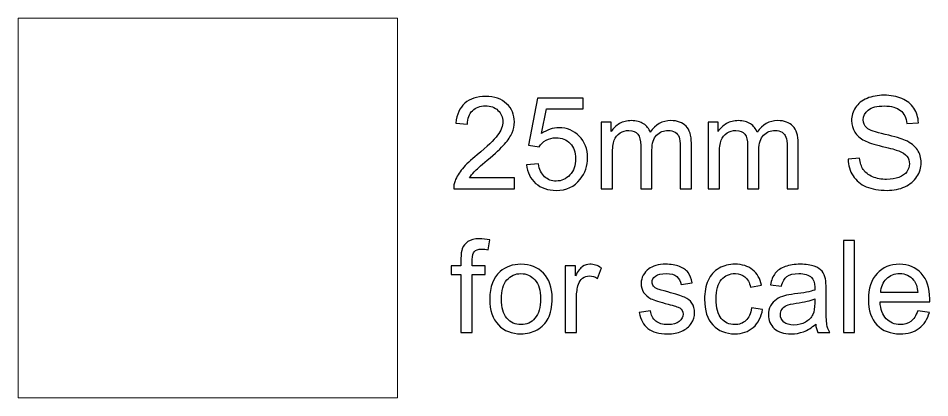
# Model space of a CAD drawing. Header units: centimetres. Extents: x -14.6 to 14.5, y -9.5 to 9.6.
# Drawn here: x -13.51 to -7.5, y 6.94 to 9.44 of the extents above; entities that cross this region are included whole.
import ezdxf

# ---------------------------------------------------------------- set-up
doc = ezdxf.new("R2010")
doc.units = ezdxf.units.CM
doc.header["$MEASUREMENT"] = 0
doc.layers.add('Layer 1', color=7, linetype='Continuous')

msp = doc.modelspace()

# ---------------------------------------------------------------- linework, layer by layer
at = {"layer": 'Layer 1', "color": 250, "lineweight": 20}
msp.add_lwpolyline([(-13.50825, 6.94379), (-11.00825, 6.94379), (-11.00825, 9.44379), (-13.50825, 9.44379), (-13.50825, 6.94379)], close=True, dxfattribs=at)
at = {"layer": 'Layer 1', "color": 250}
for points, knots in [([(-10.23586, 8.39178), (-10.23586, 8.39178), (-10.23586, 8.32024), (-10.23586, 8.32024), (-10.23586, 8.32024), (-10.23586, 8.32024), (-10.63648, 8.32024), (-10.63648, 8.32024), (-10.63648, 8.32024), (-10.63704, 8.33816), (-10.63422, 8.35538), (-10.62787, 8.37189), (-10.62787, 8.37189), (-10.61771, 8.39926), (-10.60134, 8.42607), (-10.5789, 8.4526), (-10.5789, 8.4526), (-10.55633, 8.47899), (-10.52387, 8.50961), (-10.48154, 8.54433), (-10.48154, 8.54433), (-10.41564, 8.59837), (-10.37105, 8.64113), (-10.3479, 8.67274), (-10.3479, 8.67274), (-10.32476, 8.7042), (-10.31319, 8.73412), (-10.31319, 8.7622), (-10.31319, 8.7622), (-10.31319, 8.79169), (-10.32377, 8.81653), (-10.3448, 8.83685), (-10.3448, 8.83685), (-10.36597, 8.85703), (-10.39348, 8.86719), (-10.42735, 8.86719), (-10.42735, 8.86719), (-10.46319, 8.86719), (-10.49184, 8.85646), (-10.51329, 8.83487), (-10.51329, 8.83487), (-10.53488, 8.81343), (-10.54574, 8.78365), (-10.54603, 8.74569), (-10.54603, 8.74569), (-10.54603, 8.74569), (-10.62251, 8.75345), (-10.62251, 8.75345), (-10.62251, 8.75345), (-10.61729, 8.8106), (-10.59753, 8.85407), (-10.56338, 8.88398), (-10.56338, 8.88398), (-10.52923, 8.9139), (-10.48323, 8.92885), (-10.42566, 8.92885), (-10.42566, 8.92885), (-10.36752, 8.92885), (-10.32152, 8.91263), (-10.28765, 8.88045), (-10.28765, 8.88045), (-10.25364, 8.84814), (-10.23671, 8.8082), (-10.23671, 8.76051), (-10.23671, 8.76051), (-10.23671, 8.73624), (-10.24165, 8.71239), (-10.25167, 8.68896), (-10.25167, 8.68896), (-10.26154, 8.66554), (-10.27805, 8.64085), (-10.30106, 8.61502), (-10.30106, 8.61502), (-10.32406, 8.58906), (-10.3623, 8.5535), (-10.41578, 8.50834), (-10.41578, 8.50834), (-10.46037, 8.47081), (-10.48902, 8.44541), (-10.50172, 8.432), (-10.50172, 8.432), (-10.51442, 8.41874), (-10.52486, 8.40533), (-10.53318, 8.39178), (-10.53318, 8.39178), (-10.53318, 8.39178), (-10.23586, 8.39178), (-10.23586, 8.39178)], [0, 0, 0, 0, 0.0434783, 0.0434783, 0.0434783, 0.0434783, 0.0869565, 0.0869565, 0.0869565, 0.0869565, 0.1304348, 0.1304348, 0.1304348, 0.1304348, 0.173913, 0.173913, 0.173913, 0.173913, 0.2173913, 0.2173913, 0.2173913, 0.2173913, 0.2608696, 0.2608696, 0.2608696, 0.2608696, 0.3043478, 0.3043478, 0.3043478, 0.3043478, 0.3478261, 0.3478261, 0.3478261, 0.3478261, 0.3913043, 0.3913043, 0.3913043, 0.3913043, 0.4347826, 0.4347826, 0.4347826, 0.4347826, 0.4782609, 0.4782609, 0.4782609, 0.4782609, 0.5217391, 0.5217391, 0.5217391, 0.5217391, 0.5652174, 0.5652174, 0.5652174, 0.5652174, 0.6086957, 0.6086957, 0.6086957, 0.6086957, 0.6521739, 0.6521739, 0.6521739, 0.6521739, 0.6956522, 0.6956522, 0.6956522, 0.6956522, 0.7391304, 0.7391304, 0.7391304, 0.7391304, 0.7826087, 0.7826087, 0.7826087, 0.7826087, 0.826087, 0.826087, 0.826087, 0.826087, 0.8695652, 0.8695652, 0.8695652, 0.8695652, 0.9130435, 0.9130435, 0.9130435, 0.9130435, 1, 1, 1, 1]), ([(-10.15613, 8.47899), (-10.15613, 8.47899), (-10.07796, 8.48562), (-10.07796, 8.48562), (-10.07796, 8.48562), (-10.07217, 8.44752), (-10.05877, 8.41902), (-10.03774, 8.39983), (-10.03774, 8.39983), (-10.01657, 8.38064), (-9.99117, 8.37104), (-9.9614, 8.37104), (-9.9614, 8.37104), (-9.92556, 8.37104), (-9.89522, 8.38459), (-9.87052, 8.41154), (-9.87052, 8.41154), (-9.84569, 8.43863), (-9.83327, 8.47448), (-9.83327, 8.51907), (-9.83327, 8.51907), (-9.83327, 8.56154), (-9.84512, 8.59498), (-9.86897, 8.61954), (-9.86897, 8.61954), (-9.89282, 8.64409), (-9.924, 8.65637), (-9.96267, 8.65637), (-9.96267, 8.65637), (-9.98666, 8.65637), (-10.00825, 8.65086), (-10.02758, 8.64), (-10.02758, 8.64), (-10.04691, 8.62913), (-10.06201, 8.61502), (-10.07302, 8.59767), (-10.07302, 8.59767), (-10.07302, 8.59767), (-10.14287, 8.6067), (-10.14287, 8.6067), (-10.14287, 8.6067), (-10.14287, 8.6067), (-10.08417, 8.91799), (-10.08417, 8.91799), (-10.08417, 8.91799), (-10.08417, 8.91799), (-9.78275, 8.91799), (-9.78275, 8.91799), (-9.78275, 8.91799), (-9.78275, 8.91799), (-9.78275, 8.84687), (-9.78275, 8.84687), (-9.78275, 8.84687), (-9.78275, 8.84687), (-10.02462, 8.84687), (-10.02462, 8.84687), (-10.02462, 8.84687), (-10.02462, 8.84687), (-10.05736, 8.68403), (-10.05736, 8.68403), (-10.05736, 8.68403), (-10.02095, 8.70943), (-9.98271, 8.72213), (-9.94277, 8.72213), (-9.94277, 8.72213), (-9.88986, 8.72213), (-9.84526, 8.70378), (-9.80886, 8.66709), (-9.80886, 8.66709), (-9.77245, 8.6304), (-9.75425, 8.58327), (-9.75425, 8.5257), (-9.75425, 8.5257), (-9.75425, 8.47081), (-9.77033, 8.42339), (-9.80223, 8.38346), (-9.80223, 8.38346), (-9.84117, 8.33449), (-9.89423, 8.30994), (-9.9614, 8.30994), (-9.9614, 8.30994), (-10.01657, 8.30994), (-10.06159, 8.32532), (-10.09644, 8.35622), (-10.09644, 8.35622), (-10.1313, 8.38713), (-10.15119, 8.42805), (-10.15613, 8.47899)], [0, 0, 0, 0, 0.0434783, 0.0434783, 0.0434783, 0.0434783, 0.0869565, 0.0869565, 0.0869565, 0.0869565, 0.1304348, 0.1304348, 0.1304348, 0.1304348, 0.173913, 0.173913, 0.173913, 0.173913, 0.2173913, 0.2173913, 0.2173913, 0.2173913, 0.2608696, 0.2608696, 0.2608696, 0.2608696, 0.3043478, 0.3043478, 0.3043478, 0.3043478, 0.3478261, 0.3478261, 0.3478261, 0.3478261, 0.3913043, 0.3913043, 0.3913043, 0.3913043, 0.4347826, 0.4347826, 0.4347826, 0.4347826, 0.4782609, 0.4782609, 0.4782609, 0.4782609, 0.5217391, 0.5217391, 0.5217391, 0.5217391, 0.5652174, 0.5652174, 0.5652174, 0.5652174, 0.6086957, 0.6086957, 0.6086957, 0.6086957, 0.6521739, 0.6521739, 0.6521739, 0.6521739, 0.6956522, 0.6956522, 0.6956522, 0.6956522, 0.7391304, 0.7391304, 0.7391304, 0.7391304, 0.7826087, 0.7826087, 0.7826087, 0.7826087, 0.826087, 0.826087, 0.826087, 0.826087, 0.8695652, 0.8695652, 0.8695652, 0.8695652, 0.9130435, 0.9130435, 0.9130435, 0.9130435, 1, 1, 1, 1]), ([(-8.03649, 8.51497), (-8.03649, 8.51497), (-7.96085, 8.52161), (-7.96085, 8.52161), (-7.96085, 8.52161), (-7.95733, 8.49127), (-7.949, 8.46643), (-7.93588, 8.44696), (-7.93588, 8.44696), (-7.92275, 8.42748), (-7.90243, 8.41182), (-7.87492, 8.39983), (-7.87492, 8.39983), (-7.8474, 8.38783), (-7.81636, 8.38191), (-7.78192, 8.38191), (-7.78192, 8.38191), (-7.7513, 8.38191), (-7.72435, 8.38642), (-7.70093, 8.39545), (-7.70093, 8.39545), (-7.6775, 8.40462), (-7.66, 8.41704), (-7.64857, 8.43285), (-7.64857, 8.43285), (-7.63714, 8.44879), (-7.63136, 8.46601), (-7.63136, 8.48478), (-7.63136, 8.48478), (-7.63136, 8.50383), (-7.63686, 8.52034), (-7.64801, 8.53459), (-7.64801, 8.53459), (-7.65902, 8.54884), (-7.67722, 8.56069), (-7.70248, 8.57029), (-7.70248, 8.57029), (-7.71885, 8.57664), (-7.75469, 8.58652), (-7.81043, 8.59992), (-7.81043, 8.59992), (-7.86603, 8.61333), (-7.90511, 8.62589), (-7.92741, 8.63774), (-7.92741, 8.63774), (-7.95634, 8.65284), (-7.97793, 8.67175), (-7.99218, 8.69419), (-7.99218, 8.69419), (-8.00629, 8.71662), (-8.01335, 8.74174), (-8.01335, 8.76968), (-8.01335, 8.76968), (-8.01335, 8.80016), (-8.00474, 8.82881), (-7.98738, 8.85534), (-7.98738, 8.85534), (-7.97003, 8.88201), (-7.94463, 8.90218), (-7.91132, 8.91601), (-7.91132, 8.91601), (-7.87788, 8.9297), (-7.84091, 8.93662), (-7.80013, 8.93662), (-7.80013, 8.93662), (-7.75511, 8.93662), (-7.7156, 8.92942), (-7.68117, 8.91488), (-7.68117, 8.91488), (-7.64688, 8.90049), (-7.62049, 8.87918), (-7.60201, 8.8511), (-7.60201, 8.8511), (-7.58366, 8.82302), (-7.57364, 8.79113), (-7.57223, 8.75557), (-7.57223, 8.75557), (-7.57223, 8.75557), (-7.64914, 8.74978), (-7.64914, 8.74978), (-7.64914, 8.74978), (-7.65337, 8.78803), (-7.66734, 8.81709), (-7.69119, 8.83657), (-7.69119, 8.83657), (-7.71504, 8.85618), (-7.75017, 8.86592), (-7.79674, 8.86592), (-7.79674, 8.86592), (-7.84528, 8.86592), (-7.88056, 8.85703), (-7.90286, 8.83925), (-7.90286, 8.83925), (-7.92501, 8.82147), (-7.93616, 8.80002), (-7.93616, 8.77504), (-7.93616, 8.77504), (-7.93616, 8.75317), (-7.92826, 8.73525), (-7.91259, 8.72128), (-7.91259, 8.72128), (-7.89707, 8.70717), (-7.85685, 8.69277), (-7.79166, 8.6781), (-7.79166, 8.6781), (-7.72647, 8.66328), (-7.68174, 8.65044), (-7.65746, 8.63943), (-7.65746, 8.63943), (-7.62219, 8.62307), (-7.59608, 8.60246), (-7.57929, 8.57763), (-7.57929, 8.57763), (-7.5625, 8.55265), (-7.55417, 8.52386), (-7.55417, 8.49141), (-7.55417, 8.49141), (-7.55417, 8.45909), (-7.56334, 8.42875), (-7.58183, 8.40025), (-7.58183, 8.40025), (-7.60031, 8.37175), (-7.62684, 8.34959), (-7.66142, 8.33365), (-7.66142, 8.33365), (-7.69599, 8.31784), (-7.73493, 8.30994), (-7.77811, 8.30994), (-7.77811, 8.30994), (-7.83301, 8.30994), (-7.87901, 8.31784), (-7.91598, 8.33393), (-7.91598, 8.33393), (-7.95309, 8.34987), (-7.98216, 8.37386), (-8.00333, 8.40604), (-8.00333, 8.40604), (-8.02435, 8.43807), (-8.0355, 8.47448), (-8.03649, 8.51497)], [0, 0, 0, 0, 0.0277778, 0.0277778, 0.0277778, 0.0277778, 0.0555556, 0.0555556, 0.0555556, 0.0555556, 0.0833333, 0.0833333, 0.0833333, 0.0833333, 0.1111111, 0.1111111, 0.1111111, 0.1111111, 0.1388889, 0.1388889, 0.1388889, 0.1388889, 0.1666667, 0.1666667, 0.1666667, 0.1666667, 0.1944444, 0.1944444, 0.1944444, 0.1944444, 0.2222222, 0.2222222, 0.2222222, 0.2222222, 0.25, 0.25, 0.25, 0.25, 0.2777778, 0.2777778, 0.2777778, 0.2777778, 0.3055556, 0.3055556, 0.3055556, 0.3055556, 0.3333333, 0.3333333, 0.3333333, 0.3333333, 0.3611111, 0.3611111, 0.3611111, 0.3611111, 0.3888889, 0.3888889, 0.3888889, 0.3888889, 0.4166667, 0.4166667, 0.4166667, 0.4166667, 0.4444444, 0.4444444, 0.4444444, 0.4444444, 0.4722222, 0.4722222, 0.4722222, 0.4722222, 0.5, 0.5, 0.5, 0.5, 0.5277778, 0.5277778, 0.5277778, 0.5277778, 0.5555556, 0.5555556, 0.5555556, 0.5555556, 0.5833333, 0.5833333, 0.5833333, 0.5833333, 0.6111111, 0.6111111, 0.6111111, 0.6111111, 0.6388889, 0.6388889, 0.6388889, 0.6388889, 0.6666667, 0.6666667, 0.6666667, 0.6666667, 0.6944444, 0.6944444, 0.6944444, 0.6944444, 0.7222222, 0.7222222, 0.7222222, 0.7222222, 0.75, 0.75, 0.75, 0.75, 0.7777778, 0.7777778, 0.7777778, 0.7777778, 0.8055556, 0.8055556, 0.8055556, 0.8055556, 0.8333333, 0.8333333, 0.8333333, 0.8333333, 0.8611111, 0.8611111, 0.8611111, 0.8611111, 0.8888889, 0.8888889, 0.8888889, 0.8888889, 0.9166667, 0.9166667, 0.9166667, 0.9166667, 0.9444444, 0.9444444, 0.9444444, 0.9444444, 1, 1, 1, 1]), ([(-9.6645, 8.32024), (-9.6645, 8.32024), (-9.6645, 8.75924), (-9.6645, 8.75924), (-9.6645, 8.75924), (-9.6645, 8.75924), (-9.59804, 8.75924), (-9.59804, 8.75924), (-9.59804, 8.75924), (-9.59804, 8.75924), (-9.59804, 8.69771), (-9.59804, 8.69771), (-9.59804, 8.69771), (-9.58421, 8.71916), (-9.56586, 8.73652), (-9.543, 8.7495), (-9.543, 8.7495), (-9.52014, 8.76263), (-9.49404, 8.76926), (-9.46483, 8.76926), (-9.46483, 8.76926), (-9.43237, 8.76926), (-9.4057, 8.76248), (-9.38496, 8.74894), (-9.38496, 8.74894), (-9.36407, 8.73539), (-9.3494, 8.71662), (-9.34093, 8.69235), (-9.34093, 8.69235), (-9.30608, 8.74358), (-9.26092, 8.76926), (-9.20532, 8.76926), (-9.20532, 8.76926), (-9.16172, 8.76926), (-9.12828, 8.75712), (-9.10485, 8.73299), (-9.10485, 8.73299), (-9.08143, 8.70886), (-9.06971, 8.67175), (-9.06971, 8.62165), (-9.06971, 8.62165), (-9.06971, 8.62165), (-9.06971, 8.32024), (-9.06971, 8.32024), (-9.06971, 8.32024), (-9.06971, 8.32024), (-9.14366, 8.32024), (-9.14366, 8.32024), (-9.14366, 8.32024), (-9.14366, 8.32024), (-9.14366, 8.59682), (-9.14366, 8.59682), (-9.14366, 8.59682), (-9.14366, 8.62659), (-9.14606, 8.64804), (-9.15085, 8.66117), (-9.15085, 8.66117), (-9.15579, 8.67415), (-9.16454, 8.68473), (-9.1771, 8.69277), (-9.1771, 8.69277), (-9.1898, 8.70068), (-9.20476, 8.70477), (-9.22183, 8.70477), (-9.22183, 8.70477), (-9.25274, 8.70477), (-9.27828, 8.69447), (-9.29874, 8.67387), (-9.29874, 8.67387), (-9.31906, 8.6534), (-9.32936, 8.62053), (-9.32936, 8.57537), (-9.32936, 8.57537), (-9.32936, 8.57537), (-9.32936, 8.32024), (-9.32936, 8.32024), (-9.32936, 8.32024), (-9.32936, 8.32024), (-9.40373, 8.32024), (-9.40373, 8.32024), (-9.40373, 8.32024), (-9.40373, 8.32024), (-9.40373, 8.60543), (-9.40373, 8.60543), (-9.40373, 8.60543), (-9.40373, 8.63859), (-9.40979, 8.66342), (-9.42193, 8.67993), (-9.42193, 8.67993), (-9.43406, 8.69644), (-9.45382, 8.70477), (-9.48148, 8.70477), (-9.48148, 8.70477), (-9.50236, 8.70477), (-9.52169, 8.69927), (-9.53947, 8.68812), (-9.53947, 8.68812), (-9.55725, 8.67711), (-9.57024, 8.66102), (-9.57814, 8.63986), (-9.57814, 8.63986), (-9.58618, 8.61855), (-9.59013, 8.58793), (-9.59013, 8.54799), (-9.59013, 8.54799), (-9.59013, 8.54799), (-9.59013, 8.32024), (-9.59013, 8.32024), (-9.59013, 8.32024), (-9.59013, 8.32024), (-9.6645, 8.32024), (-9.6645, 8.32024)], [0, 0, 0, 0, 0.0344828, 0.0344828, 0.0344828, 0.0344828, 0.0689655, 0.0689655, 0.0689655, 0.0689655, 0.1034483, 0.1034483, 0.1034483, 0.1034483, 0.137931, 0.137931, 0.137931, 0.137931, 0.1724138, 0.1724138, 0.1724138, 0.1724138, 0.2068966, 0.2068966, 0.2068966, 0.2068966, 0.2413793, 0.2413793, 0.2413793, 0.2413793, 0.2758621, 0.2758621, 0.2758621, 0.2758621, 0.3103448, 0.3103448, 0.3103448, 0.3103448, 0.3448276, 0.3448276, 0.3448276, 0.3448276, 0.3793103, 0.3793103, 0.3793103, 0.3793103, 0.4137931, 0.4137931, 0.4137931, 0.4137931, 0.4482759, 0.4482759, 0.4482759, 0.4482759, 0.4827586, 0.4827586, 0.4827586, 0.4827586, 0.5172414, 0.5172414, 0.5172414, 0.5172414, 0.5517241, 0.5517241, 0.5517241, 0.5517241, 0.5862069, 0.5862069, 0.5862069, 0.5862069, 0.6206897, 0.6206897, 0.6206897, 0.6206897, 0.6551724, 0.6551724, 0.6551724, 0.6551724, 0.6896552, 0.6896552, 0.6896552, 0.6896552, 0.7241379, 0.7241379, 0.7241379, 0.7241379, 0.7586207, 0.7586207, 0.7586207, 0.7586207, 0.7931034, 0.7931034, 0.7931034, 0.7931034, 0.8275862, 0.8275862, 0.8275862, 0.8275862, 0.862069, 0.862069, 0.862069, 0.862069, 0.8965517, 0.8965517, 0.8965517, 0.8965517, 0.9310345, 0.9310345, 0.9310345, 0.9310345, 1, 1, 1, 1]), ([(-8.95922, 8.32024), (-8.95922, 8.32024), (-8.95922, 8.75924), (-8.95922, 8.75924), (-8.95922, 8.75924), (-8.95922, 8.75924), (-8.89276, 8.75924), (-8.89276, 8.75924), (-8.89276, 8.75924), (-8.89276, 8.75924), (-8.89276, 8.69771), (-8.89276, 8.69771), (-8.89276, 8.69771), (-8.87893, 8.71916), (-8.86058, 8.73652), (-8.83772, 8.7495), (-8.83772, 8.7495), (-8.81486, 8.76263), (-8.78876, 8.76926), (-8.75955, 8.76926), (-8.75955, 8.76926), (-8.72709, 8.76926), (-8.70042, 8.76248), (-8.67968, 8.74894), (-8.67968, 8.74894), (-8.65879, 8.73539), (-8.64412, 8.71662), (-8.63565, 8.69235), (-8.63565, 8.69235), (-8.6008, 8.74358), (-8.55564, 8.76926), (-8.50004, 8.76926), (-8.50004, 8.76926), (-8.45644, 8.76926), (-8.423, 8.75712), (-8.39957, 8.73299), (-8.39957, 8.73299), (-8.37615, 8.70886), (-8.36443, 8.67175), (-8.36443, 8.62165), (-8.36443, 8.62165), (-8.36443, 8.62165), (-8.36443, 8.32024), (-8.36443, 8.32024), (-8.36443, 8.32024), (-8.36443, 8.32024), (-8.43838, 8.32024), (-8.43838, 8.32024), (-8.43838, 8.32024), (-8.43838, 8.32024), (-8.43838, 8.59682), (-8.43838, 8.59682), (-8.43838, 8.59682), (-8.43838, 8.62659), (-8.44078, 8.64804), (-8.44557, 8.66117), (-8.44557, 8.66117), (-8.45051, 8.67415), (-8.45926, 8.68473), (-8.47182, 8.69277), (-8.47182, 8.69277), (-8.48452, 8.70068), (-8.49948, 8.70477), (-8.51655, 8.70477), (-8.51655, 8.70477), (-8.54746, 8.70477), (-8.573, 8.69447), (-8.59346, 8.67387), (-8.59346, 8.67387), (-8.61378, 8.6534), (-8.62408, 8.62053), (-8.62408, 8.57537), (-8.62408, 8.57537), (-8.62408, 8.57537), (-8.62408, 8.32024), (-8.62408, 8.32024), (-8.62408, 8.32024), (-8.62408, 8.32024), (-8.69845, 8.32024), (-8.69845, 8.32024), (-8.69845, 8.32024), (-8.69845, 8.32024), (-8.69845, 8.60543), (-8.69845, 8.60543), (-8.69845, 8.60543), (-8.69845, 8.63859), (-8.70451, 8.66342), (-8.71665, 8.67993), (-8.71665, 8.67993), (-8.72878, 8.69644), (-8.74854, 8.70477), (-8.7762, 8.70477), (-8.7762, 8.70477), (-8.79708, 8.70477), (-8.81641, 8.69927), (-8.83419, 8.68812), (-8.83419, 8.68812), (-8.85197, 8.67711), (-8.86496, 8.66102), (-8.87286, 8.63986), (-8.87286, 8.63986), (-8.8809, 8.61855), (-8.88485, 8.58793), (-8.88485, 8.54799), (-8.88485, 8.54799), (-8.88485, 8.54799), (-8.88485, 8.32024), (-8.88485, 8.32024), (-8.88485, 8.32024), (-8.88485, 8.32024), (-8.95922, 8.32024), (-8.95922, 8.32024)], [0, 0, 0, 0, 0.0344828, 0.0344828, 0.0344828, 0.0344828, 0.0689655, 0.0689655, 0.0689655, 0.0689655, 0.1034483, 0.1034483, 0.1034483, 0.1034483, 0.137931, 0.137931, 0.137931, 0.137931, 0.1724138, 0.1724138, 0.1724138, 0.1724138, 0.2068966, 0.2068966, 0.2068966, 0.2068966, 0.2413793, 0.2413793, 0.2413793, 0.2413793, 0.2758621, 0.2758621, 0.2758621, 0.2758621, 0.3103448, 0.3103448, 0.3103448, 0.3103448, 0.3448276, 0.3448276, 0.3448276, 0.3448276, 0.3793103, 0.3793103, 0.3793103, 0.3793103, 0.4137931, 0.4137931, 0.4137931, 0.4137931, 0.4482759, 0.4482759, 0.4482759, 0.4482759, 0.4827586, 0.4827586, 0.4827586, 0.4827586, 0.5172414, 0.5172414, 0.5172414, 0.5172414, 0.5517241, 0.5517241, 0.5517241, 0.5517241, 0.5862069, 0.5862069, 0.5862069, 0.5862069, 0.6206897, 0.6206897, 0.6206897, 0.6206897, 0.6551724, 0.6551724, 0.6551724, 0.6551724, 0.6896552, 0.6896552, 0.6896552, 0.6896552, 0.7241379, 0.7241379, 0.7241379, 0.7241379, 0.7586207, 0.7586207, 0.7586207, 0.7586207, 0.7931034, 0.7931034, 0.7931034, 0.7931034, 0.8275862, 0.8275862, 0.8275862, 0.8275862, 0.862069, 0.862069, 0.862069, 0.862069, 0.8965517, 0.8965517, 0.8965517, 0.8965517, 0.9310345, 0.9310345, 0.9310345, 0.9310345, 1, 1, 1, 1]), ([(-10.58864, 7.37437), (-10.58864, 7.37437), (-10.58864, 7.75551), (-10.58864, 7.75551), (-10.58864, 7.75551), (-10.58864, 7.75551), (-10.65426, 7.75551), (-10.65426, 7.75551), (-10.65426, 7.75551), (-10.65426, 7.75551), (-10.65426, 7.81337), (-10.65426, 7.81337), (-10.65426, 7.81337), (-10.65426, 7.81337), (-10.58864, 7.81337), (-10.58864, 7.81337), (-10.58864, 7.81337), (-10.58864, 7.81337), (-10.58864, 7.86008), (-10.58864, 7.86008), (-10.58864, 7.86008), (-10.58864, 7.88957), (-10.58596, 7.91158), (-10.58074, 7.92583), (-10.58074, 7.92583), (-10.57354, 7.94517), (-10.56098, 7.96083), (-10.54292, 7.97282), (-10.54292, 7.97282), (-10.52486, 7.98482), (-10.4996, 7.99075), (-10.467, 7.99075), (-10.467, 7.99075), (-10.44612, 7.99075), (-10.42298, 7.98835), (-10.39758, 7.98327), (-10.39758, 7.98327), (-10.39758, 7.98327), (-10.40872, 7.91836), (-10.40872, 7.91836), (-10.40872, 7.91836), (-10.4241, 7.92118), (-10.43878, 7.92259), (-10.45261, 7.92259), (-10.45261, 7.92259), (-10.47519, 7.92259), (-10.49113, 7.91779), (-10.50045, 7.90805), (-10.50045, 7.90805), (-10.5099, 7.89846), (-10.51456, 7.8804), (-10.51456, 7.85387), (-10.51456, 7.85387), (-10.51456, 7.85387), (-10.51456, 7.81337), (-10.51456, 7.81337), (-10.51456, 7.81337), (-10.51456, 7.81337), (-10.42904, 7.81337), (-10.42904, 7.81337), (-10.42904, 7.81337), (-10.42904, 7.81337), (-10.42904, 7.75551), (-10.42904, 7.75551), (-10.42904, 7.75551), (-10.42904, 7.75551), (-10.51456, 7.75551), (-10.51456, 7.75551), (-10.51456, 7.75551), (-10.51456, 7.75551), (-10.51456, 7.37437), (-10.51456, 7.37437), (-10.51456, 7.37437), (-10.51456, 7.37437), (-10.58864, 7.37437), (-10.58864, 7.37437)], [0, 0, 0, 0, 0.05, 0.05, 0.05, 0.05, 0.1, 0.1, 0.1, 0.1, 0.15, 0.15, 0.15, 0.15, 0.2, 0.2, 0.2, 0.2, 0.25, 0.25, 0.25, 0.25, 0.3, 0.3, 0.3, 0.3, 0.35, 0.35, 0.35, 0.35, 0.4, 0.4, 0.4, 0.4, 0.45, 0.45, 0.45, 0.45, 0.5, 0.5, 0.5, 0.5, 0.55, 0.55, 0.55, 0.55, 0.6, 0.6, 0.6, 0.6, 0.65, 0.65, 0.65, 0.65, 0.7, 0.7, 0.7, 0.7, 0.75, 0.75, 0.75, 0.75, 0.8, 0.8, 0.8, 0.8, 0.85, 0.85, 0.85, 0.85, 0.9, 0.9, 0.9, 0.9, 1, 1, 1, 1]), ([(-8.06711, 7.37437), (-8.06711, 7.37437), (-8.06711, 7.98044), (-8.06711, 7.98044), (-8.06711, 7.98044), (-8.06711, 7.98044), (-7.99275, 7.98044), (-7.99275, 7.98044), (-7.99275, 7.98044), (-7.99275, 7.98044), (-7.99275, 7.37437), (-7.99275, 7.37437), (-7.99275, 7.37437), (-7.99275, 7.37437), (-8.06711, 7.37437), (-8.06711, 7.37437)], [0, 0, 0, 0, 0.2, 0.2, 0.2, 0.2, 0.4, 0.4, 0.4, 0.4, 0.6, 0.6, 0.6, 0.6, 1, 1, 1, 1]), ([(-10.39885, 7.59394), (-10.39885, 7.67522), (-10.37627, 7.73547), (-10.33097, 7.77456), (-10.33097, 7.77456), (-10.2933, 7.80702), (-10.24729, 7.82339), (-10.19297, 7.82339), (-10.19297, 7.82339), (-10.13257, 7.82339), (-10.08318, 7.80363), (-10.04494, 7.76398), (-10.04494, 7.76398), (-10.00656, 7.72447), (-9.98751, 7.66986), (-9.98751, 7.60015), (-9.98751, 7.60015), (-9.98751, 7.54356), (-9.99597, 7.49911), (-10.01291, 7.4668), (-10.01291, 7.4668), (-10.02984, 7.43434), (-10.05454, 7.40922), (-10.08685, 7.3913), (-10.08685, 7.3913), (-10.11931, 7.37338), (-10.15458, 7.36449), (-10.19297, 7.36449), (-10.19297, 7.36449), (-10.25435, 7.36449), (-10.30402, 7.38411), (-10.34198, 7.42362), (-10.34198, 7.42362), (-10.37994, 7.46299), (-10.39885, 7.51972), (-10.39885, 7.59394)], [0, 0, 0, 0, 0.1, 0.1, 0.1, 0.1, 0.2, 0.2, 0.2, 0.2, 0.3, 0.3, 0.3, 0.3, 0.4, 0.4, 0.4, 0.4, 0.5, 0.5, 0.5, 0.5, 0.6, 0.6, 0.6, 0.6, 0.7, 0.7, 0.7, 0.7, 0.8, 0.8, 0.8, 0.8, 1, 1, 1, 1]), ([(-9.90101, 7.37437), (-9.90101, 7.37437), (-9.90101, 7.81337), (-9.90101, 7.81337), (-9.90101, 7.81337), (-9.90101, 7.81337), (-9.83412, 7.81337), (-9.83412, 7.81337), (-9.83412, 7.81337), (-9.83412, 7.81337), (-9.83412, 7.7469), (-9.83412, 7.7469), (-9.83412, 7.7469), (-9.81705, 7.77795), (-9.80124, 7.79855), (-9.78671, 7.80843), (-9.78671, 7.80843), (-9.77231, 7.81831), (-9.75637, 7.82339), (-9.73901, 7.82339), (-9.73901, 7.82339), (-9.71389, 7.82339), (-9.68849, 7.81534), (-9.66253, 7.7994), (-9.66253, 7.7994), (-9.66253, 7.7994), (-9.68821, 7.73025), (-9.68821, 7.73025), (-9.68821, 7.73025), (-9.70627, 7.74112), (-9.72448, 7.74648), (-9.74268, 7.74648), (-9.74268, 7.74648), (-9.75905, 7.74648), (-9.77358, 7.74154), (-9.78656, 7.73181), (-9.78656, 7.73181), (-9.79955, 7.72193), (-9.80872, 7.70838), (-9.81422, 7.69102), (-9.81422, 7.69102), (-9.82255, 7.66464), (-9.82664, 7.63571), (-9.82664, 7.60424), (-9.82664, 7.60424), (-9.82664, 7.60424), (-9.82664, 7.37437), (-9.82664, 7.37437), (-9.82664, 7.37437), (-9.82664, 7.37437), (-9.90101, 7.37437), (-9.90101, 7.37437)], [0, 0, 0, 0, 0.0714286, 0.0714286, 0.0714286, 0.0714286, 0.1428571, 0.1428571, 0.1428571, 0.1428571, 0.2142857, 0.2142857, 0.2142857, 0.2142857, 0.2857143, 0.2857143, 0.2857143, 0.2857143, 0.3571429, 0.3571429, 0.3571429, 0.3571429, 0.4285714, 0.4285714, 0.4285714, 0.4285714, 0.5, 0.5, 0.5, 0.5, 0.5714286, 0.5714286, 0.5714286, 0.5714286, 0.6428571, 0.6428571, 0.6428571, 0.6428571, 0.7142857, 0.7142857, 0.7142857, 0.7142857, 0.7857143, 0.7857143, 0.7857143, 0.7857143, 0.8571429, 0.8571429, 0.8571429, 0.8571429, 1, 1, 1, 1]), ([(-9.41276, 7.50546), (-9.41276, 7.50546), (-9.33925, 7.51703), (-9.33925, 7.51703), (-9.33925, 7.51703), (-9.33515, 7.48754), (-9.32358, 7.46496), (-9.30467, 7.44916), (-9.30467, 7.44916), (-9.2859, 7.4335), (-9.25952, 7.42559), (-9.22551, 7.42559), (-9.22551, 7.42559), (-9.19136, 7.42559), (-9.16596, 7.43265), (-9.14945, 7.44648), (-9.14945, 7.44648), (-9.13294, 7.46045), (-9.12461, 7.47682), (-9.12461, 7.49544), (-9.12461, 7.49544), (-9.12461, 7.51238), (-9.13195, 7.5255), (-9.14663, 7.53524), (-9.14663, 7.53524), (-9.15679, 7.54187), (-9.18219, 7.5502), (-9.22269, 7.56036), (-9.22269, 7.56036), (-9.27716, 7.57418), (-9.31512, 7.58604), (-9.33614, 7.5962), (-9.33614, 7.5962), (-9.35717, 7.60622), (-9.37325, 7.62019), (-9.38412, 7.63797), (-9.38412, 7.63797), (-9.39498, 7.65575), (-9.40049, 7.67536), (-9.40049, 7.69681), (-9.40049, 7.69681), (-9.40049, 7.71642), (-9.39597, 7.73449), (-9.38694, 7.75114), (-9.38694, 7.75114), (-9.37805, 7.76793), (-9.36577, 7.78176), (-9.35039, 7.79277), (-9.35039, 7.79277), (-9.33882, 7.80123), (-9.32302, 7.80857), (-9.30312, 7.8145), (-9.30312, 7.8145), (-9.28308, 7.82042), (-9.26163, 7.82339), (-9.23877, 7.82339), (-9.23877, 7.82339), (-9.20434, 7.82339), (-9.17414, 7.81831), (-9.14804, 7.80843), (-9.14804, 7.80843), (-9.12193, 7.79855), (-9.10274, 7.78515), (-9.09032, 7.76821), (-9.09032, 7.76821), (-9.07791, 7.75114), (-9.06944, 7.72856), (-9.06478, 7.7002), (-9.06478, 7.7002), (-9.06478, 7.7002), (-9.13746, 7.69018), (-9.13746, 7.69018), (-9.13746, 7.69018), (-9.14084, 7.71276), (-9.15044, 7.73039), (-9.16624, 7.74309), (-9.16624, 7.74309), (-9.18205, 7.75579), (-9.20448, 7.76214), (-9.23341, 7.76214), (-9.23341, 7.76214), (-9.26756, 7.76214), (-9.29197, 7.7565), (-9.30651, 7.74521), (-9.30651, 7.74521), (-9.32118, 7.73392), (-9.32852, 7.72066), (-9.32852, 7.70556), (-9.32852, 7.70556), (-9.32852, 7.69582), (-9.32542, 7.68721), (-9.31935, 7.67945), (-9.31935, 7.67945), (-9.31328, 7.67141), (-9.30383, 7.66492), (-9.29084, 7.65956), (-9.29084, 7.65956), (-9.28336, 7.65688), (-9.26149, 7.65053), (-9.22509, 7.64065), (-9.22509, 7.64065), (-9.17245, 7.62654), (-9.13576, 7.61511), (-9.11502, 7.60608), (-9.11502, 7.60608), (-9.09413, 7.59719), (-9.07777, 7.58406), (-9.06591, 7.56699), (-9.06591, 7.56699), (-9.05406, 7.54991), (-9.04813, 7.52875), (-9.04813, 7.50335), (-9.04813, 7.50335), (-9.04813, 7.47851), (-9.05547, 7.45523), (-9.06986, 7.43321), (-9.06986, 7.43321), (-9.0844, 7.41134), (-9.10528, 7.39441), (-9.13252, 7.38241), (-9.13252, 7.38241), (-9.15975, 7.37042), (-9.19065, 7.36449), (-9.22509, 7.36449), (-9.22509, 7.36449), (-9.28224, 7.36449), (-9.3257, 7.37635), (-9.35561, 7.40005), (-9.35561, 7.40005), (-9.38553, 7.42376), (-9.40458, 7.4589), (-9.41276, 7.50546)], [0, 0, 0, 0, 0.0294118, 0.0294118, 0.0294118, 0.0294118, 0.0588235, 0.0588235, 0.0588235, 0.0588235, 0.0882353, 0.0882353, 0.0882353, 0.0882353, 0.1176471, 0.1176471, 0.1176471, 0.1176471, 0.1470588, 0.1470588, 0.1470588, 0.1470588, 0.1764706, 0.1764706, 0.1764706, 0.1764706, 0.2058824, 0.2058824, 0.2058824, 0.2058824, 0.2352941, 0.2352941, 0.2352941, 0.2352941, 0.2647059, 0.2647059, 0.2647059, 0.2647059, 0.2941176, 0.2941176, 0.2941176, 0.2941176, 0.3235294, 0.3235294, 0.3235294, 0.3235294, 0.3529412, 0.3529412, 0.3529412, 0.3529412, 0.3823529, 0.3823529, 0.3823529, 0.3823529, 0.4117647, 0.4117647, 0.4117647, 0.4117647, 0.4411765, 0.4411765, 0.4411765, 0.4411765, 0.4705882, 0.4705882, 0.4705882, 0.4705882, 0.5, 0.5, 0.5, 0.5, 0.5294118, 0.5294118, 0.5294118, 0.5294118, 0.5588235, 0.5588235, 0.5588235, 0.5588235, 0.5882353, 0.5882353, 0.5882353, 0.5882353, 0.6176471, 0.6176471, 0.6176471, 0.6176471, 0.6470588, 0.6470588, 0.6470588, 0.6470588, 0.6764706, 0.6764706, 0.6764706, 0.6764706, 0.7058824, 0.7058824, 0.7058824, 0.7058824, 0.7352941, 0.7352941, 0.7352941, 0.7352941, 0.7647059, 0.7647059, 0.7647059, 0.7647059, 0.7941176, 0.7941176, 0.7941176, 0.7941176, 0.8235294, 0.8235294, 0.8235294, 0.8235294, 0.8529412, 0.8529412, 0.8529412, 0.8529412, 0.8823529, 0.8823529, 0.8823529, 0.8823529, 0.9117647, 0.9117647, 0.9117647, 0.9117647, 0.9411765, 0.9411765, 0.9411765, 0.9411765, 1, 1, 1, 1]), ([(-8.67319, 7.53524), (-8.67319, 7.53524), (-8.6001, 7.52564), (-8.6001, 7.52564), (-8.6001, 7.52564), (-8.608, 7.47526), (-8.62846, 7.43575), (-8.66148, 7.40725), (-8.66148, 7.40725), (-8.69436, 7.37874), (-8.73486, 7.36449), (-8.78284, 7.36449), (-8.78284, 7.36449), (-8.84281, 7.36449), (-8.89121, 7.38411), (-8.92762, 7.42334), (-8.92762, 7.42334), (-8.96417, 7.46256), (-8.98251, 7.51887), (-8.98251, 7.59225), (-8.98251, 7.59225), (-8.98251, 7.63966), (-8.97461, 7.68115), (-8.95894, 7.71671), (-8.95894, 7.71671), (-8.94314, 7.75227), (-8.91929, 7.77894), (-8.88712, 7.79672), (-8.88712, 7.79672), (-8.85509, 7.8145), (-8.82009, 7.82339), (-8.78241, 7.82339), (-8.78241, 7.82339), (-8.73472, 7.82339), (-8.69563, 7.81125), (-8.66543, 7.78712), (-8.66543, 7.78712), (-8.63509, 7.76299), (-8.61562, 7.72884), (-8.60701, 7.68439), (-8.60701, 7.68439), (-8.60701, 7.68439), (-8.6794, 7.67324), (-8.6794, 7.67324), (-8.6794, 7.67324), (-8.68632, 7.70274), (-8.69845, 7.72489), (-8.71595, 7.73985), (-8.71595, 7.73985), (-8.73345, 7.75467), (-8.75461, 7.76214), (-8.77945, 7.76214), (-8.77945, 7.76214), (-8.81699, 7.76214), (-8.84747, 7.74874), (-8.87089, 7.72179), (-8.87089, 7.72179), (-8.89432, 7.69498), (-8.90603, 7.6525), (-8.90603, 7.59436), (-8.90603, 7.59436), (-8.90603, 7.53538), (-8.89474, 7.49248), (-8.87202, 7.46567), (-8.87202, 7.46567), (-8.84944, 7.439), (-8.81995, 7.42559), (-8.78354, 7.42559), (-8.78354, 7.42559), (-8.75433, 7.42559), (-8.73006, 7.43462), (-8.71045, 7.45255), (-8.71045, 7.45255), (-8.69083, 7.47047), (-8.67841, 7.49798), (-8.67319, 7.53524)], [0, 0, 0, 0, 0.05, 0.05, 0.05, 0.05, 0.1, 0.1, 0.1, 0.1, 0.15, 0.15, 0.15, 0.15, 0.2, 0.2, 0.2, 0.2, 0.25, 0.25, 0.25, 0.25, 0.3, 0.3, 0.3, 0.3, 0.35, 0.35, 0.35, 0.35, 0.4, 0.4, 0.4, 0.4, 0.45, 0.45, 0.45, 0.45, 0.5, 0.5, 0.5, 0.5, 0.55, 0.55, 0.55, 0.55, 0.6, 0.6, 0.6, 0.6, 0.65, 0.65, 0.65, 0.65, 0.7, 0.7, 0.7, 0.7, 0.75, 0.75, 0.75, 0.75, 0.8, 0.8, 0.8, 0.8, 0.85, 0.85, 0.85, 0.85, 0.9, 0.9, 0.9, 0.9, 1, 1, 1, 1]), ([(-8.24985, 7.42856), (-8.27751, 7.40513), (-8.30404, 7.38862), (-8.32944, 7.37889), (-8.32944, 7.37889), (-8.35498, 7.36929), (-8.38236, 7.36449), (-8.41157, 7.36449), (-8.41157, 7.36449), (-8.45983, 7.36449), (-8.4968, 7.3762), (-8.52276, 7.39977), (-8.52276, 7.39977), (-8.54859, 7.42334), (-8.56157, 7.45353), (-8.56157, 7.49008), (-8.56157, 7.49008), (-8.56157, 7.51167), (-8.55677, 7.53129), (-8.54689, 7.54907), (-8.54689, 7.54907), (-8.53716, 7.56685), (-8.52432, 7.5811), (-8.50851, 7.59182), (-8.50851, 7.59182), (-8.49257, 7.60255), (-8.47479, 7.61073), (-8.45489, 7.61624), (-8.45489, 7.61624), (-8.44035, 7.62005), (-8.41834, 7.62386), (-8.38885, 7.62738), (-8.38885, 7.62738), (-8.32873, 7.63458), (-8.28443, 7.64305), (-8.25606, 7.65307), (-8.25606, 7.65307), (-8.25578, 7.66323), (-8.25564, 7.66972), (-8.25564, 7.6724), (-8.25564, 7.6724), (-8.25564, 7.70274), (-8.26269, 7.72419), (-8.27681, 7.73646), (-8.27681, 7.73646), (-8.29571, 7.7534), (-8.32408, 7.76172), (-8.36147, 7.76172), (-8.36147, 7.76172), (-8.39647, 7.76172), (-8.42229, 7.75565), (-8.43908, 7.74338), (-8.43908, 7.74338), (-8.45574, 7.7311), (-8.46801, 7.70937), (-8.47606, 7.67818), (-8.47606, 7.67818), (-8.47606, 7.67818), (-8.54873, 7.6882), (-8.54873, 7.6882), (-8.54873, 7.6882), (-8.5421, 7.71925), (-8.53123, 7.74451), (-8.51613, 7.76356), (-8.51613, 7.76356), (-8.50103, 7.78275), (-8.47902, 7.79756), (-8.45037, 7.80787), (-8.45037, 7.80787), (-8.42173, 7.81817), (-8.38857, 7.82339), (-8.35075, 7.82339), (-8.35075, 7.82339), (-8.31321, 7.82339), (-8.28287, 7.81887), (-8.25945, 7.81012), (-8.25945, 7.81012), (-8.23602, 7.80123), (-8.21881, 7.79023), (-8.20766, 7.77682), (-8.20766, 7.77682), (-8.19665, 7.76341), (-8.18903, 7.74662), (-8.18452, 7.72616), (-8.18452, 7.72616), (-8.18212, 7.71346), (-8.18085, 7.6906), (-8.18085, 7.65758), (-8.18085, 7.65758), (-8.18085, 7.65758), (-8.18085, 7.55838), (-8.18085, 7.55838), (-8.18085, 7.55838), (-8.18085, 7.48909), (-8.1793, 7.44535), (-8.17605, 7.42715), (-8.17605, 7.42715), (-8.17295, 7.4088), (-8.1666, 7.39116), (-8.15728, 7.37437), (-8.15728, 7.37437), (-8.15728, 7.37437), (-8.23504, 7.37437), (-8.23504, 7.37437), (-8.23504, 7.37437), (-8.24266, 7.38975), (-8.24774, 7.40781), (-8.24985, 7.42856)], [0, 0, 0, 0, 0.0357143, 0.0357143, 0.0357143, 0.0357143, 0.0714286, 0.0714286, 0.0714286, 0.0714286, 0.1071429, 0.1071429, 0.1071429, 0.1071429, 0.1428571, 0.1428571, 0.1428571, 0.1428571, 0.1785714, 0.1785714, 0.1785714, 0.1785714, 0.2142857, 0.2142857, 0.2142857, 0.2142857, 0.25, 0.25, 0.25, 0.25, 0.2857143, 0.2857143, 0.2857143, 0.2857143, 0.3214286, 0.3214286, 0.3214286, 0.3214286, 0.3571429, 0.3571429, 0.3571429, 0.3571429, 0.3928571, 0.3928571, 0.3928571, 0.3928571, 0.4285714, 0.4285714, 0.4285714, 0.4285714, 0.4642857, 0.4642857, 0.4642857, 0.4642857, 0.5, 0.5, 0.5, 0.5, 0.5357143, 0.5357143, 0.5357143, 0.5357143, 0.5714286, 0.5714286, 0.5714286, 0.5714286, 0.6071429, 0.6071429, 0.6071429, 0.6071429, 0.6428571, 0.6428571, 0.6428571, 0.6428571, 0.6785714, 0.6785714, 0.6785714, 0.6785714, 0.7142857, 0.7142857, 0.7142857, 0.7142857, 0.75, 0.75, 0.75, 0.75, 0.7857143, 0.7857143, 0.7857143, 0.7857143, 0.8214286, 0.8214286, 0.8214286, 0.8214286, 0.8571429, 0.8571429, 0.8571429, 0.8571429, 0.8928571, 0.8928571, 0.8928571, 0.8928571, 0.9285714, 0.9285714, 0.9285714, 0.9285714, 1, 1, 1, 1]), ([(-7.57689, 7.51576), (-7.57689, 7.51576), (-7.49999, 7.50631), (-7.49999, 7.50631), (-7.49999, 7.50631), (-7.51212, 7.46129), (-7.53456, 7.42644), (-7.5673, 7.4016), (-7.5673, 7.4016), (-7.60018, 7.37691), (-7.64209, 7.36449), (-7.69303, 7.36449), (-7.69303, 7.36449), (-7.75723, 7.36449), (-7.80818, 7.38425), (-7.84571, 7.42376), (-7.84571, 7.42376), (-7.88339, 7.46327), (-7.90216, 7.51873), (-7.90216, 7.59013), (-7.90216, 7.59013), (-7.90216, 7.66407), (-7.88311, 7.72136), (-7.84515, 7.76214), (-7.84515, 7.76214), (-7.80705, 7.80293), (-7.7578, 7.82339), (-7.69712, 7.82339), (-7.69712, 7.82339), (-7.63842, 7.82339), (-7.59044, 7.80335), (-7.55333, 7.76341), (-7.55333, 7.76341), (-7.51607, 7.72348), (-7.49745, 7.66718), (-7.49745, 7.59479), (-7.49745, 7.59479), (-7.49745, 7.59027), (-7.49759, 7.58364), (-7.49787, 7.57489), (-7.49787, 7.57489), (-7.49787, 7.57489), (-7.82525, 7.57489), (-7.82525, 7.57489), (-7.82525, 7.57489), (-7.82257, 7.52663), (-7.80888, 7.48966), (-7.78433, 7.46412), (-7.78433, 7.46412), (-7.75977, 7.43843), (-7.72929, 7.42559), (-7.6926, 7.42559), (-7.6926, 7.42559), (-7.66537, 7.42559), (-7.64209, 7.43279), (-7.62275, 7.44718), (-7.62275, 7.44718), (-7.60342, 7.46144), (-7.58818, 7.4843), (-7.57689, 7.51576)], [0, 0, 0, 0, 0.0625, 0.0625, 0.0625, 0.0625, 0.125, 0.125, 0.125, 0.125, 0.1875, 0.1875, 0.1875, 0.1875, 0.25, 0.25, 0.25, 0.25, 0.3125, 0.3125, 0.3125, 0.3125, 0.375, 0.375, 0.375, 0.375, 0.4375, 0.4375, 0.4375, 0.4375, 0.5, 0.5, 0.5, 0.5, 0.5625, 0.5625, 0.5625, 0.5625, 0.625, 0.625, 0.625, 0.625, 0.6875, 0.6875, 0.6875, 0.6875, 0.75, 0.75, 0.75, 0.75, 0.8125, 0.8125, 0.8125, 0.8125, 0.875, 0.875, 0.875, 0.875, 1, 1, 1, 1]), ([(-10.32237, 7.59394), (-10.32237, 7.53764), (-10.31009, 7.49558), (-10.28554, 7.46764), (-10.28554, 7.46764), (-10.26098, 7.43956), (-10.23008, 7.42559), (-10.19297, 7.42559), (-10.19297, 7.42559), (-10.156, 7.42559), (-10.12523, 7.4397), (-10.10068, 7.46779), (-10.10068, 7.46779), (-10.07627, 7.49587), (-10.06399, 7.53877), (-10.06399, 7.59634), (-10.06399, 7.59634), (-10.06399, 7.65067), (-10.07627, 7.69187), (-10.10096, 7.71981), (-10.10096, 7.71981), (-10.12566, 7.74775), (-10.15628, 7.76172), (-10.19297, 7.76172), (-10.19297, 7.76172), (-10.23008, 7.76172), (-10.26098, 7.74775), (-10.28554, 7.71995), (-10.28554, 7.71995), (-10.31009, 7.69215), (-10.32237, 7.6501), (-10.32237, 7.59394)], [0, 0, 0, 0, 0.1111111, 0.1111111, 0.1111111, 0.1111111, 0.2222222, 0.2222222, 0.2222222, 0.2222222, 0.3333333, 0.3333333, 0.3333333, 0.3333333, 0.4444444, 0.4444444, 0.4444444, 0.4444444, 0.5555556, 0.5555556, 0.5555556, 0.5555556, 0.6666667, 0.6666667, 0.6666667, 0.6666667, 0.7777778, 0.7777778, 0.7777778, 0.7777778, 1, 1, 1, 1]), ([(-7.82116, 7.63613), (-7.82116, 7.63613), (-7.57605, 7.63613), (-7.57605, 7.63613), (-7.57605, 7.63613), (-7.57929, 7.67296), (-7.58875, 7.70076), (-7.60413, 7.71911), (-7.60413, 7.71911), (-7.62783, 7.74775), (-7.6586, 7.76214), (-7.69627, 7.76214), (-7.69627, 7.76214), (-7.73042, 7.76214), (-7.75921, 7.75071), (-7.78249, 7.72785), (-7.78249, 7.72785), (-7.80578, 7.70499), (-7.81862, 7.67437), (-7.82116, 7.63613)], [0, 0, 0, 0, 0.1666667, 0.1666667, 0.1666667, 0.1666667, 0.3333333, 0.3333333, 0.3333333, 0.3333333, 0.5, 0.5, 0.5, 0.5, 0.6666667, 0.6666667, 0.6666667, 0.6666667, 1, 1, 1, 1]), ([(-8.25606, 7.59479), (-8.28316, 7.58364), (-8.32365, 7.57433), (-8.37756, 7.56656), (-8.37756, 7.56656), (-8.40818, 7.56219), (-8.42991, 7.55725), (-8.44247, 7.55175), (-8.44247, 7.55175), (-8.45517, 7.54624), (-8.46505, 7.5382), (-8.47182, 7.52748), (-8.47182, 7.52748), (-8.47874, 7.51689), (-8.48226, 7.50518), (-8.48226, 7.4922), (-8.48226, 7.4922), (-8.48226, 7.4723), (-8.47464, 7.45579), (-8.45969, 7.44253), (-8.45969, 7.44253), (-8.44473, 7.4294), (-8.42271, 7.42277), (-8.39379, 7.42277), (-8.39379, 7.42277), (-8.36514, 7.42277), (-8.3396, 7.42898), (-8.3173, 7.44154), (-8.3173, 7.44154), (-8.29501, 7.4541), (-8.2785, 7.47131), (-8.26806, 7.49304), (-8.26806, 7.49304), (-8.26001, 7.50984), (-8.25606, 7.53467), (-8.25606, 7.56741), (-8.25606, 7.56741), (-8.25606, 7.56741), (-8.25606, 7.59479), (-8.25606, 7.59479)], [0, 0, 0, 0, 0.0909091, 0.0909091, 0.0909091, 0.0909091, 0.1818182, 0.1818182, 0.1818182, 0.1818182, 0.2727273, 0.2727273, 0.2727273, 0.2727273, 0.3636364, 0.3636364, 0.3636364, 0.3636364, 0.4545455, 0.4545455, 0.4545455, 0.4545455, 0.5454545, 0.5454545, 0.5454545, 0.5454545, 0.6363636, 0.6363636, 0.6363636, 0.6363636, 0.7272727, 0.7272727, 0.7272727, 0.7272727, 0.8181818, 0.8181818, 0.8181818, 0.8181818, 1, 1, 1, 1])]:
    msp.add_open_spline(points, degree=3, knots=knots, dxfattribs=at)

doc.saveas('drawing.dxf')
